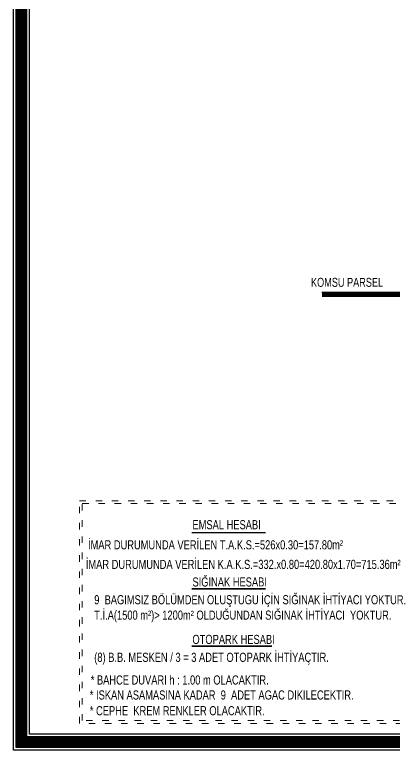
# Model space of a CAD drawing. Extents: x 41749 to 92598, y -24291 to 29432.
# Drawn here: x 42741 to 43445, y -24286 to -22920 of the extents above; entities that cross this region are included whole.
import ezdxf

# ---------------------------------------------------------------- set-up
doc = ezdxf.new("R2010")
doc.units = 0
doc.header["$MEASUREMENT"] = 0
doc.linetypes.add('ACAD_ISO03W100', pattern=[30, 12, -18])
for name, color, linetype in [('ADAKENARI', 7, 'CONTINUOUS'), ('MERBAS', 231, 'CONTINUOUS'), ('OLCU', 3, 'CONTINUOUS'), ('pafta ismi', 4, 'CONTINUOUS'), ('SıVA', 7, 'CONTINUOUS')]:
    doc.layers.add(name, color=color, linetype=linetype)
doc.layers.add('KAPI-ACILIM1', color=13, linetype='ACAD_ISO03W100', lineweight=20)
doc.styles.add('2', font='swisscl.ttf', dxfattribs={"height": 13})

# ---------------------------------------------------------------- blocks, each defined once
blk = doc.blocks.new('cv')
at = {"layer": 'SıVA', "const_width": 30}
blk.add_lwpolyline([(34599.5935, -21616.44009), (33422.10891, -21616.44009), (33422.10891, -22266.44009), (31192.58778, -22266.44009), (31192.58777, -21666.44009), (30403.12921, -21666.44009)], dxfattribs=at)
at = {"layer": 'SıVA'}
blk.add_lwpolyline([(34599.5935, -21596.44009), (33402.10891, -21596.44009), (33402.10891, -22246.44009), (31212.58778, -22246.44009), (31212.58777, -21646.44009), (30403.12921, -21646.44009)], dxfattribs=at)
at = {"layer": 'SıVA', "style": '2'}
blk.add_text('KOMSU PARSEL ', height=66.15, dxfattribs=at).set_placement((30322.71971, -21605.24324))

msp = doc.modelspace()

# ---------------------------------------------------------------- linework, layer by layer
at = {"layer": 'KAPI-ACILIM1'}
for points in [[(42860.80521, -23822.58806), (43519.90062, -23822.58806), (43519.90062, -24235.68394), (42860.80521, -24235.68394)], [(42865.80521, -23827.58806), (43514.90062, -23827.58806), (43514.90062, -24230.68394), (42865.80521, -24230.68394)]]:
    msp.add_lwpolyline(points, close=True, dxfattribs=at)
at = {"layer": 'MERBAS'}
for points in [[(42737.9822, -24285.68394), (42737.9822, -21385.68394), (45617.04216, -21385.68394), (45617.04216, -24285.68394)], [(42742.9822, -24280.68394), (42742.9822, -21390.68394), (45612.04216, -21390.68394), (45612.04216, -24280.68394)], [(42762.9822, -24260.68394), (42762.9822, -21410.68394), (45592.04216, -21410.68394), (45592.04216, -24260.68394)], [(42767.9822, -24255.68394), (42767.9822, -21415.68394), (45587.04216, -21415.68394), (45587.04216, -24255.68394)]]:
    msp.add_lwpolyline(points, close=True, dxfattribs=at)
at = {"layer": 'MERBAS', "const_width": 20}
msp.add_lwpolyline([(42752.9822, -24270.68394), (42752.9822, -21400.68394), (45602.04216, -21400.68394), (45602.04216, -24270.68394)], close=True, dxfattribs=at)
at = {"layer": 'OLCU', "ltscale": 50, "const_width": 3}
for points in [[(43068.90013, -23881.7482), (43206.57791, -23881.7482)], [(43068.90013, -23985.90654), (43206.57791, -23985.90654)], [(43068.90013, -24092.54615), (43217.8407, -24092.54615)]]:
    msp.add_lwpolyline(points, dxfattribs=at)

# ---------------------------------------------------------------- block references
at = {"layer": 'ADAKENARI', "xscale": 0.25, "yscale": 0.25, "zscale": 0.25}
msp.add_blockref('cv', (35709.76185, -18024.07549), dxfattribs=at)

# ---------------------------------------------------------------- texts
at = {"layer": 'pafta ismi', "style": '2'}
for s, p in [('EMSAL HESABI', (43070.3555, -23875.38453)), ('İMAR DURUMUNDA VERİLEN T.A.K.S.=526x0.30=157.80m²', (42876.48403, -23912.73725)), ('İMAR DURUMUNDA VERİLEN K.A.K.S.=332.x0.80=420.80x1.70=715.36m²', (42872.46611, -23949.04597)), ('SIĞINAK HESABI', (43070.3555, -23981.65918)), ('9  BAGIMSIZ BÖLÜMDEN OLUŞTUGU İÇİN SIĞINAK İHTİYACI YOKTUR. ', (42888.08498, -24014.6542)), ('T.İ.A(1500 m²)> 1200m² OLDUĞUNDAN SIĞINAK İHTİYACI  YOKTUR. ', (42888.08498, -24043.25594)), ('OTOPARK HESABI', (43070.3555, -24088.33546)), ('(8) B.B. MESKEN / 3 = 3 ADET OTOPARK İHTİYAÇTIR.', (42888.08498, -24121.51738)), ('* BAHCE DUVARI h : 1.00 m OLACAKTIR.', (42881.62472, -24163.61109)), ('* ISKAN ASAMASINA KADAR  9  ADET AGAC DIKILECEKTIR.', (42879.94171, -24191.42026)), ('* CEPHE  KREM RENKLER OLACAKTIR.', (42879.94171, -24220.60796))]:
    msp.add_text(s, height=16.85502, dxfattribs=at).set_placement(p)

doc.saveas('drawing.dxf')
